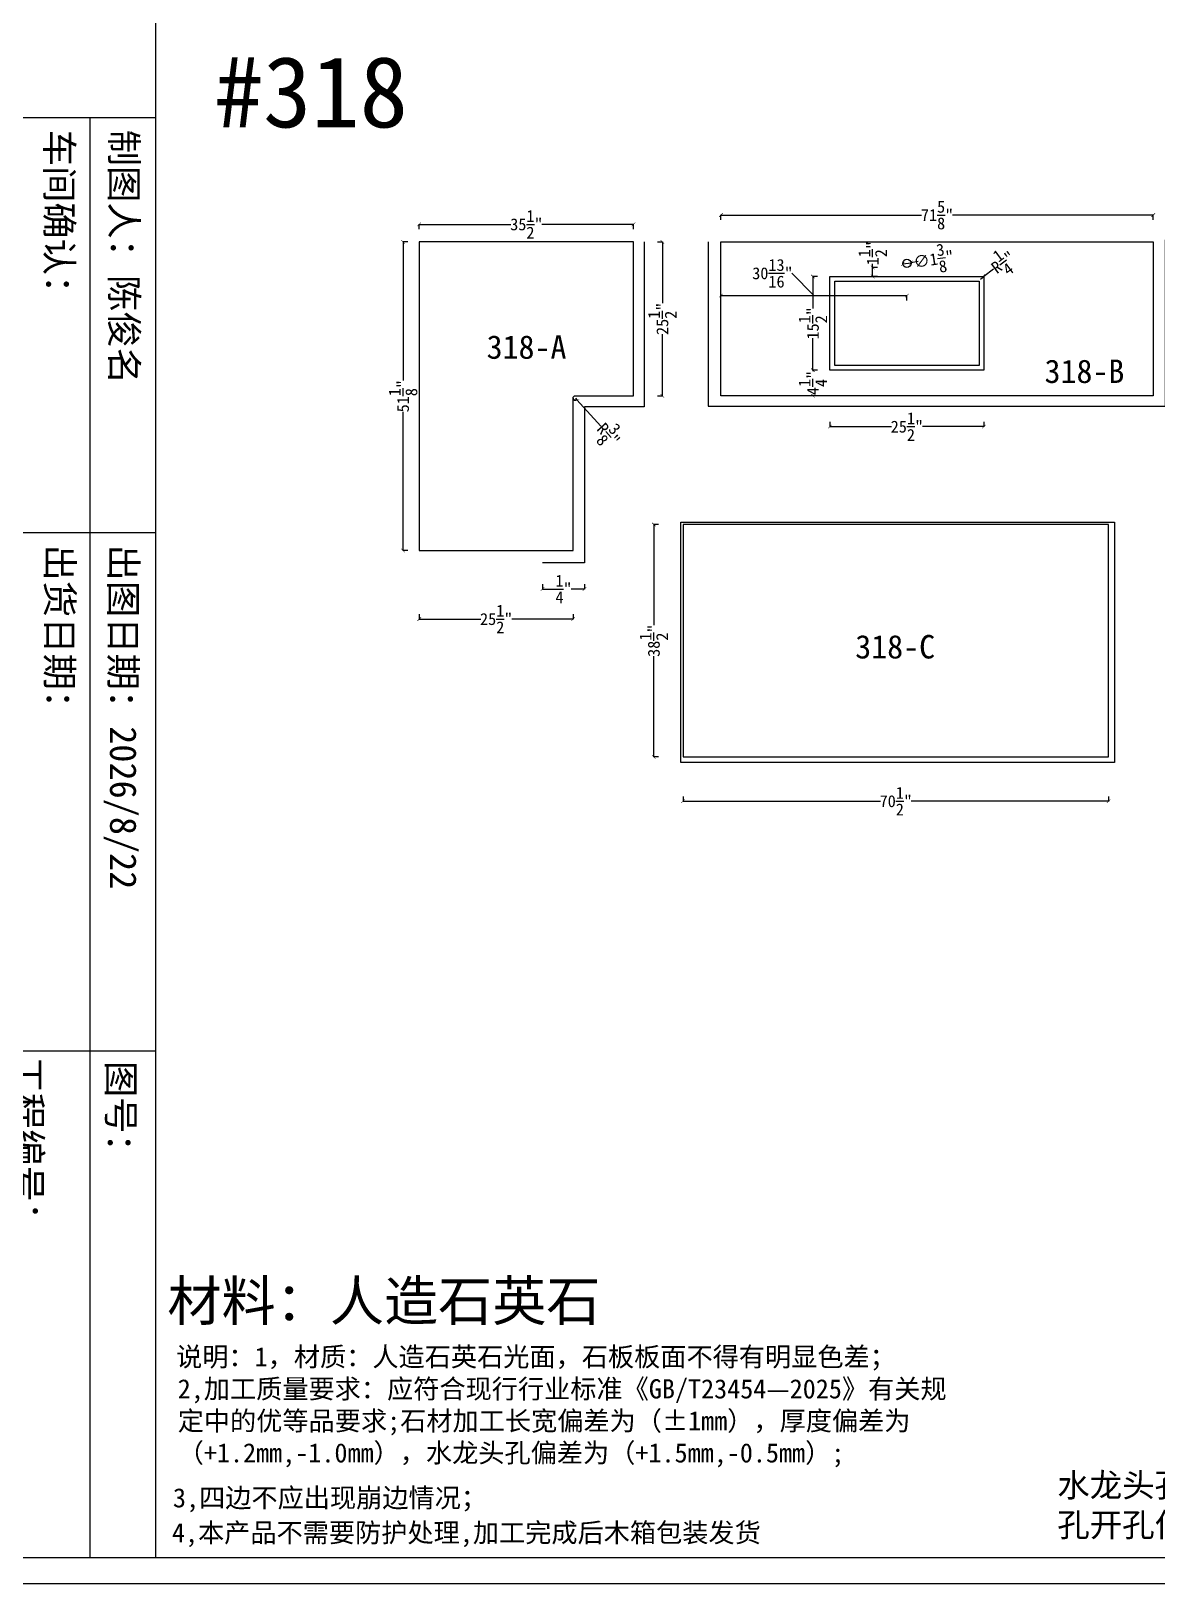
# Model space of a CAD drawing. Header units: millimetres. Extents: x 3183 to 64783, y -8707 to 2293.
# Drawn here: x 57437 to 62175, y -8707 to -2175 of the extents above; entities that cross this region are included whole.
import ezdxf
from ezdxf.lldxf.tags import DXFTag

# ---------------------------------------------------------------- set-up
doc = ezdxf.new("R2010")
doc.units = ezdxf.units.MM
for name, color, linetype in [('大样', 3, 'Continuous'), ('标注', 1, 'Continuous'), ('框', 4, 'Continuous'), ('编号', 6, 'Continuous'), ('说明', 8, 'Continuous')]:
    doc.layers.add(name, color=color, linetype=linetype)
doc.styles.get("Standard").update_dxf_attribs({"font": 'arial.ttf'})
doc.styles.add('样式 1', font='NSimSun.ttf')
tags = doc.linetypes.add('MB', pattern='A,0.5,-0.2,["MB",Standard,S=0.1,R=0,X=-0.1,Y=-0.05],-0.2', length=0.9).pattern_tags.tags
tags[6] = DXFTag(74, 10)
doc.linetypes.add('ZIGZAG', pattern='A,0.00254,-5.08,[131,ltypeshp.shx,S=5.08,R=0,X=-5.08,Y=0],-10.16,[131,ltypeshp.shx,S=5.08,R=180,X=5.08,Y=0],-5.08', length=20.32254)
doc.dimstyles.new('英寸', dxfattribs={"dimtxt": 50, "dimasz": 15, "dimexe": 1, "dimexo": 0.5, "dimtad": 0, "dimdec": 4, "dimlfac": 0.03937, "dimlunit": 5, "dimtxsty": '样式 1', "dimblk": 'ARCHTICK', "dimcen": 2.5, "dimclrt": 1, "dimadec": 0, "dimazin": 0, "dimtfac": 1, "dimtdec": 4, "dimtmove": 0, "dimatfit": 3, "dimfxl": 20, "dimfxlon": 1, "dimtolj": 1, "dimarcsym": 0})

# ---------------------------------------------------------------- blocks, each defined once
blk = doc.blocks.new('框')
for p, q in [((20795, -6593.4), (20795, -7291.7)), ((22381.4, -6593.4), (22381.4, -7291.7)), ((24363.8, -6593.4), (24363.8, -7291.7)), ((20795, -6844.9), (26301.7, -6844.9))]:
    blk.add_line(p, q)
at = {"layer": '框'}
blk.add_line((16501.7, -6593.4), (26301.7, -6593.4), dxfattribs=at)
for points in [[(16401.7, -391.7), (26401.7, -391.7), (26401.7, -7391.7), (16401.7, -7391.7)], [(16501.7, -491.7), (26301.7, -491.7), (26301.7, -7291.7), (16501.7, -7291.7)]]:
    blk.add_lwpolyline(points, close=True, dxfattribs=at)
at = {"layer": '框', "style": '样式 1'}
for tag, p in [('制图人：', (20840.1, -6764.8)), ('出图日期：', (22426.6, -6767.5)), ('图号：', (24401.3, -6776.7)), ('工程名称：', (19243.4, -6892.1)), ('车间确认：', (20840.1, -7012.5)), ('出货日期：', (22426.6, -7010.9)), ('工程编号：', (24384.7, -7131.5)), ('位置：', (19243.4, -7239.7)), ('确认：', (20840.1, -7240)), ('单位：', (22426.6, -7248.8))]:
    blk.add_attdef(tag, p, '', height=101.9, dxfattribs=at)
blk = doc.blocks.new('_ArchTick')
at = {"color": 0, "linetype": 'ByBlock', "const_width": 0.15}
blk.add_lwpolyline([(-0.5, -0.5), (0.5, 0.5)], dxfattribs=at)
blk = doc.blocks.new('*D642')
at = {"layer": 'Defpoints', "color": 0, "transparency": 16777216}
for p in [(59727.9, -3718.6), (59734.3, -3725.7)]:
    blk.add_point(p, dxfattribs=at)
at = {"layer": '标注', "color": 0, "lineweight": -2, "transparency": 16777216}
for p in [(59727.9, -3718.6), (59835, -3836.3)]:
    blk.add_line(p, (59734.3, -3725.7), dxfattribs=at)
blk.add_arc((59727.9, -3718.6), 9.53, 183.00765, 318.3054, dxfattribs=at)
at = {"layer": '标注', "color": 0, "lineweight": -2, "transparency": 16777216, "xscale": 15, "yscale": 15, "zscale": 15, "rotation": 132.290094659817}
blk.add_blockref('_ArchTick', (59734.3, -3725.7), dxfattribs=at)
at = {"layer": '标注', "color": 1, "transparency": 16777216, "insert": (59867.5, -3872.1), "char_height": 50, "attachment_point": 5, "rotation": 312.29009, "style": '样式 1'}
blk.add_mtext('\\A1;R{\\H1x;\\S3/8;}"', dxfattribs=at)
blk = doc.blocks.new('*D644')
at = {"layer": 'Defpoints', "color": 0, "transparency": 16777216}
for p in [(61432.7, -3217.8), (61446.8, -3207.5)]:
    blk.add_point(p, dxfattribs=at)
at = {"layer": '标注', "color": 0, "lineweight": -2, "transparency": 16777216}
for p in [(61488, -3177), (61432.7, -3217.8)]:
    blk.add_line(p, (61446.8, -3207.5), dxfattribs=at)
at = {"layer": '标注', "color": 0, "lineweight": -2, "transparency": 16777216, "xscale": 15, "yscale": 15, "zscale": 15, "rotation": 216.4564858522027}
blk.add_blockref('_ArchTick', (61446.8, -3207.5), dxfattribs=at)
at = {"layer": '标注', "color": 1, "transparency": 16777216, "insert": (61527.8, -3147.6), "char_height": 50, "attachment_point": 5, "rotation": 36.45649, "style": '样式 1'}
blk.add_mtext('\\A1;R\\S1/4;"', dxfattribs=at)
blk = doc.blocks.new('*D668')
at = {"layer": 'Defpoints', "color": 0, "transparency": 16777216}
for p in [(59972.4, -2987.9), (59070.7, -3061.4), (59972.4, -3061.4)]:
    blk.add_point(p, dxfattribs=at)
at = {"layer": '标注', "color": 0, "lineweight": -2, "transparency": 16777216}
for p, q in [((59070.7, -3007.9), (59070.7, -2986.9)), ((59070.7, -2987.9), (59456.7, -2987.9)), ((59972.4, -2987.9), (59586.4, -2987.9)), ((59972.4, -3007.9), (59972.4, -2986.9))]:
    blk.add_line(p, q, dxfattribs=at)
at = {"layer": '标注', "color": 0, "lineweight": -2, "transparency": 16777216, "xscale": 15, "yscale": 15, "zscale": 15, "rotation": 180}
blk.add_blockref('_ArchTick', (59070.7, -2987.9), dxfattribs=at)
at = {"layer": '标注', "color": 0, "lineweight": -2, "transparency": 16777216, "xscale": 15, "yscale": 15, "zscale": 15}
blk.add_blockref('_ArchTick', (59972.4, -2987.9), dxfattribs=at)
at = {"layer": '标注', "color": 1, "transparency": 16777216, "insert": (59521.6, -2987.9), "char_height": 50, "attachment_point": 5, "style": '样式 1'}
blk.add_mtext('\\A1;35{\\H1x;\\S1/2;}"', dxfattribs=at)
blk = doc.blocks.new('*D669')
at = {"layer": 'Defpoints', "color": 0, "transparency": 16777216}
for p in [(59070.7, -3061.4), (59002.4, -4360), (59070.7, -4360)]:
    blk.add_point(p, dxfattribs=at)
at = {"layer": '标注', "color": 0, "lineweight": -2, "transparency": 16777216}
for p, q in [((59022.4, -3061.4), (59001.4, -3061.4)), ((59002.4, -3061.4), (59002.4, -3645.4)), ((59002.4, -4360), (59002.4, -3776)), ((59022.4, -4360), (59001.4, -4360))]:
    blk.add_line(p, q, dxfattribs=at)
at = {"layer": '标注', "color": 0, "lineweight": -2, "transparency": 16777216, "xscale": 15, "yscale": 15, "zscale": 15}
for p, rotation in [((59002.4, -3061.4), 90), ((59002.4, -4360), 270)]:
    blk.add_blockref('_ArchTick', p, dxfattribs=dict(at, rotation=rotation))
at = {"layer": '标注', "color": 1, "transparency": 16777216, "insert": (59002.4, -3710.7), "char_height": 50, "attachment_point": 5, "rotation": 90, "style": '样式 1'}
blk.add_mtext('\\A1;51{\\H1x;\\S1/8;}"', dxfattribs=at)
blk = doc.blocks.new('*D670')
at = {"layer": 'Defpoints', "color": 0, "transparency": 16777216}
for p in [(59070.7, -4360), (59718.4, -4360), (59718.4, -4648.3)]:
    blk.add_point(p, dxfattribs=at)
at = {"layer": '标注', "color": 0, "lineweight": -2, "transparency": 16777216}
for p, q in [((59070.7, -4628.3), (59070.7, -4649.3)), ((59718.4, -4628.3), (59718.4, -4649.3)), ((59070.7, -4648.3), (59329.4, -4648.3)), ((59718.4, -4648.3), (59459.7, -4648.3))]:
    blk.add_line(p, q, dxfattribs=at)
at = {"layer": '标注', "color": 0, "lineweight": -2, "transparency": 16777216, "xscale": 15, "yscale": 15, "zscale": 15, "rotation": 180}
blk.add_blockref('_ArchTick', (59070.7, -4648.3), dxfattribs=at)
at = {"layer": '标注', "color": 0, "lineweight": -2, "transparency": 16777216, "xscale": 15, "yscale": 15, "zscale": 15}
blk.add_blockref('_ArchTick', (59718.4, -4648.3), dxfattribs=at)
at = {"layer": '标注', "color": 1, "transparency": 16777216, "insert": (59394.6, -4648.3), "char_height": 50, "attachment_point": 5, "style": '样式 1'}
blk.add_mtext('\\A1;25{\\H1x;\\S1/2;}"', dxfattribs=at)
blk = doc.blocks.new('*D671')
at = {"layer": 'Defpoints', "color": 0, "transparency": 16777216}
for p in [(59589.7, -4412.4), (59766.2, -4412.4), (59766.2, -4522)]:
    blk.add_point(p, dxfattribs=at)
at = {"layer": '标注', "color": 0, "lineweight": -2, "transparency": 16777216}
for p, q in [((59589.7, -4502), (59589.7, -4523)), ((59766.2, -4502), (59766.2, -4523)), ((59589.7, -4522), (59645.2, -4522)), ((59766.2, -4522), (59710.7, -4522))]:
    blk.add_line(p, q, dxfattribs=at)
at = {"layer": '标注', "color": 0, "lineweight": -2, "transparency": 16777216, "xscale": 15, "yscale": 15, "zscale": 15, "rotation": 180}
blk.add_blockref('_ArchTick', (59589.7, -4522), dxfattribs=at)
at = {"layer": '标注', "color": 0, "lineweight": -2, "transparency": 16777216, "xscale": 15, "yscale": 15, "zscale": 15}
blk.add_blockref('_ArchTick', (59766.2, -4522), dxfattribs=at)
at = {"layer": '标注', "color": 1, "transparency": 16777216, "insert": (59677.9, -4522), "char_height": 50, "attachment_point": 5, "style": '样式 1'}
blk.add_mtext('\\A1;\\S1/4;"', dxfattribs=at)
blk = doc.blocks.new('*D672')
at = {"layer": 'Defpoints', "color": 0, "transparency": 16777216}
for p in [(59972.4, -3061.4), (60093.9, -3061.4), (59972.4, -3709.1)]:
    blk.add_point(p, dxfattribs=at)
at = {"layer": '标注', "color": 0, "lineweight": -2, "transparency": 16777216}
for p, q in [((60073.9, -3061.4), (60094.9, -3061.4)), ((60093.9, -3061.4), (60093.9, -3320.1)), ((60093.9, -3709.1), (60093.9, -3450.4)), ((60073.9, -3709.1), (60094.9, -3709.1))]:
    blk.add_line(p, q, dxfattribs=at)
at = {"layer": '标注', "color": 0, "lineweight": -2, "transparency": 16777216, "xscale": 15, "yscale": 15, "zscale": 15}
for p, rotation in [((60093.9, -3061.4), 90), ((60093.9, -3709.1), 270)]:
    blk.add_blockref('_ArchTick', p, dxfattribs=dict(at, rotation=rotation))
at = {"layer": '标注', "color": 1, "transparency": 16777216, "insert": (60093.9, -3385.3), "char_height": 50, "attachment_point": 5, "rotation": 90, "style": '样式 1'}
blk.add_mtext('\\A1;25{\\H1x;\\S1/2;}"', dxfattribs=at)
blk = doc.blocks.new('*D673')
at = {"layer": 'Defpoints', "color": 0, "transparency": 16777216}
for p in [(60340.3, -3287.8), (61122.9, -3287.8), (61122.9, -3601.2)]:
    blk.add_point(p, dxfattribs=at)
at = {"layer": '标注', "color": 0, "lineweight": -2, "transparency": 16777216}
for p, q in [((60639.3, -3193.7), (60638.1, -3193.7)), ((60731.6, -3287.8), (60639.3, -3193.7)), ((60340.3, -3287.8), (60340.3, -3286.8)), ((60340.3, -3287.8), (61122.9, -3287.8)), ((61122.9, -3307.8), (61122.9, -3286.8))]:
    blk.add_line(p, q, dxfattribs=at)
at = {"layer": '标注', "color": 0, "lineweight": -2, "transparency": 16777216, "xscale": 15, "yscale": 15, "zscale": 15, "rotation": 180}
blk.add_blockref('_ArchTick', (60340.3, -3287.8), dxfattribs=at)
at = {"layer": '标注', "color": 0, "lineweight": -2, "transparency": 16777216, "xscale": 15, "yscale": 15, "zscale": 15}
blk.add_blockref('_ArchTick', (61122.9, -3287.8), dxfattribs=at)
at = {"layer": '标注', "color": 1, "transparency": 16777216, "insert": (60557.1, -3193.7), "char_height": 50, "attachment_point": 5, "style": '样式 1'}
blk.add_mtext('\\A1;30{\\H1x;\\S13/16;}"', dxfattribs=at)
blk = doc.blocks.new('*D674')
at = {"layer": 'Defpoints', "color": 0, "transparency": 16777216}
for p in [(60727.1, -3207.5), (60958.3, -3207.5), (60985.2, -3601.2)]:
    blk.add_point(p, dxfattribs=at)
at = {"layer": '标注', "color": 0, "lineweight": -2, "transparency": 16777216}
for p, q in [((60747.1, -3207.5), (60726.1, -3207.5)), ((60727.1, -3207.5), (60727.1, -3341.4)), ((60727.1, -3601.2), (60727.1, -3467.2)), ((60747.1, -3601.2), (60726.1, -3601.2))]:
    blk.add_line(p, q, dxfattribs=at)
at = {"layer": '标注', "color": 0, "lineweight": -2, "transparency": 16777216, "xscale": 15, "yscale": 15, "zscale": 15}
for p, rotation in [((60727.1, -3207.5), 90), ((60727.1, -3601.2), 270)]:
    blk.add_blockref('_ArchTick', p, dxfattribs=dict(at, rotation=rotation))
at = {"layer": '标注', "color": 1, "transparency": 16777216, "insert": (60727.1, -3404.3), "char_height": 50, "attachment_point": 5, "rotation": 90, "style": '样式 1'}
blk.add_mtext('\\A1;15{\\H1x;\\S1/2;}"', dxfattribs=at)
blk = doc.blocks.new('*D675')
at = {"layer": 'Defpoints', "color": 0, "transparency": 16777216}
for p in [(60985.2, -3601.2), (60727.1, -3709.1), (60985.2, -3709.1)]:
    blk.add_point(p, dxfattribs=at)
at = {"layer": '标注', "color": 0, "lineweight": -2, "transparency": 16777216}
for p, q in [((60747.1, -3601.2), (60726.1, -3601.2)), ((60727.1, -3601.2), (60727.1, -3605.8)), ((60747.1, -3709.1), (60726.1, -3709.1)), ((60727.1, -3709.1), (60727.1, -3704.5))]:
    blk.add_line(p, q, dxfattribs=at)
at = {"layer": '标注', "color": 0, "lineweight": -2, "transparency": 16777216, "xscale": 15, "yscale": 15, "zscale": 15}
for p, rotation in [((60727.1, -3601.2), 90), ((60727.1, -3709.1), 270)]:
    blk.add_blockref('_ArchTick', p, dxfattribs=dict(at, rotation=rotation))
at = {"layer": '标注', "color": 1, "transparency": 16777216, "insert": (60727.1, -3655.1), "char_height": 50, "attachment_point": 5, "rotation": 90, "style": '样式 1'}
blk.add_mtext('\\A1;4{\\H1x;\\S1/4;}"', dxfattribs=at)
blk = doc.blocks.new('*D676')
at = {"layer": 'Defpoints', "color": 0, "transparency": 16777216}
for p in [(61446.8, -3453.5), (60799.1, -3482.2), (61446.8, -3838.8)]:
    blk.add_point(p, dxfattribs=at)
at = {"layer": '标注', "color": 0, "lineweight": -2, "transparency": 16777216}
for p, q in [((60799.1, -3818.8), (60799.1, -3839.8)), ((60799.1, -3838.8), (61057.8, -3838.8)), ((61446.8, -3838.8), (61188.1, -3838.8)), ((61446.8, -3818.8), (61446.8, -3839.8))]:
    blk.add_line(p, q, dxfattribs=at)
at = {"layer": '标注', "color": 0, "lineweight": -2, "transparency": 16777216, "xscale": 15, "yscale": 15, "zscale": 15, "rotation": 180}
blk.add_blockref('_ArchTick', (60799.1, -3838.8), dxfattribs=at)
at = {"layer": '标注', "color": 0, "lineweight": -2, "transparency": 16777216, "xscale": 15, "yscale": 15, "zscale": 15}
blk.add_blockref('_ArchTick', (61446.8, -3838.8), dxfattribs=at)
at = {"layer": '标注', "color": 1, "transparency": 16777216, "insert": (61122.9, -3838.8), "char_height": 50, "attachment_point": 5, "style": '样式 1'}
blk.add_mtext('\\A1;25{\\H1x;\\S1/2;}"', dxfattribs=at)
blk = doc.blocks.new('*D677')
at = {"layer": 'Defpoints', "color": 0, "transparency": 16777216}
for p in [(60978.8, -3169.4), (61122.9, -3169.4), (61122.9, -3207.5)]:
    blk.add_point(p, dxfattribs=at)
at = {"layer": '标注', "color": 0, "lineweight": -2, "transparency": 16777216}
for p, q in [((60998.8, -3169.4), (60977.8, -3169.4)), ((60978.8, -3169.4), (60978.8, -3154.4)), ((60978.8, -3207.5), (60978.8, -3169.4)), ((60998.8, -3207.5), (60977.8, -3207.5))]:
    blk.add_line(p, q, dxfattribs=at)
at = {"layer": '标注', "color": 0, "lineweight": -2, "transparency": 16777216, "xscale": 15, "yscale": 15, "zscale": 15}
for p, rotation in [((60978.8, -3169.4), 90), ((60978.8, -3207.5), 270)]:
    blk.add_blockref('_ArchTick', p, dxfattribs=dict(at, rotation=rotation))
at = {"layer": '标注', "color": 1, "transparency": 16777216, "insert": (60978.8, -3109.3), "char_height": 50, "attachment_point": 5, "rotation": 90, "style": '样式 1'}
blk.add_mtext('\\A1;1{\\H1x;\\S1/2;}"', dxfattribs=at)
blk = doc.blocks.new('*D678')
at = {"layer": 'Defpoints', "color": 0, "transparency": 16777216}
for p in [(61105.7, -3154.5), (61140.2, -3149.2)]:
    blk.add_point(p, dxfattribs=at)
at = {"layer": '标注', "color": 0, "lineweight": -2, "transparency": 16777216}
for p in [(61105.7, -3154.5), (61169.9, -3144.7)]:
    blk.add_line(p, (61140.2, -3149.2), dxfattribs=at)
at = {"layer": '标注', "color": 0, "lineweight": -2, "transparency": 16777216, "xscale": 15, "yscale": 15, "zscale": 15}
for p, rotation in [((61105.7, -3154.5), 8.722888470468062), ((61140.2, -3149.2), 188.7228884704681)]:
    blk.add_blockref('_ArchTick', p, dxfattribs=dict(at, rotation=rotation))
at = {"layer": '标注', "color": 1, "transparency": 16777216, "insert": (61235.4, -3134.6), "char_height": 50, "attachment_point": 5, "rotation": 8.72289, "style": '样式 1'}
blk.add_mtext('\\A1;∅1{\\H1x;\\S3/8;}"', dxfattribs=at)
blk = doc.blocks.new('*D679')
at = {"layer": 'Defpoints', "color": 0, "transparency": 16777216}
for p in [(62159.6, -2948.8), (60340.3, -3061.4), (62159.6, -3061.4)]:
    blk.add_point(p, dxfattribs=at)
at = {"layer": '标注', "color": 0, "lineweight": -2, "transparency": 16777216}
for p, q in [((60340.3, -2968.8), (60340.3, -2947.8)), ((60340.3, -2948.8), (61184.8, -2948.8)), ((62159.6, -2948.8), (61315.1, -2948.8)), ((62159.6, -2968.8), (62159.6, -2947.8))]:
    blk.add_line(p, q, dxfattribs=at)
at = {"layer": '标注', "color": 0, "lineweight": -2, "transparency": 16777216, "xscale": 15, "yscale": 15, "zscale": 15, "rotation": 180}
blk.add_blockref('_ArchTick', (60340.3, -2948.8), dxfattribs=at)
at = {"layer": '标注', "color": 0, "lineweight": -2, "transparency": 16777216, "xscale": 15, "yscale": 15, "zscale": 15}
blk.add_blockref('_ArchTick', (62159.6, -2948.8), dxfattribs=at)
at = {"layer": '标注', "color": 1, "transparency": 16777216, "insert": (61249.9, -2948.8), "char_height": 50, "attachment_point": 5, "style": '样式 1'}
blk.add_mtext('\\A1;71{\\H1x;\\S5/8;}"', dxfattribs=at)
blk = doc.blocks.new('*D680')
at = {"layer": 'Defpoints', "color": 0, "transparency": 16777216}
for p in [(62098.5, -3061.4), (62292.6, -3061.4), (62098.5, -3709.1)]:
    blk.add_point(p, dxfattribs=at)
at = {"layer": '标注', "color": 0, "lineweight": -2, "transparency": 16777216}
for p, q in [((62272.6, -3061.4), (62293.6, -3061.4)), ((62292.6, -3061.4), (62292.6, -3320.1)), ((62292.6, -3709.1), (62292.6, -3450.4)), ((62272.6, -3709.1), (62293.6, -3709.1))]:
    blk.add_line(p, q, dxfattribs=at)
at = {"layer": '标注', "color": 0, "lineweight": -2, "transparency": 16777216, "xscale": 15, "yscale": 15, "zscale": 15}
for p, rotation in [((62292.6, -3061.4), 90), ((62292.6, -3709.1), 270)]:
    blk.add_blockref('_ArchTick', p, dxfattribs=dict(at, rotation=rotation))
at = {"layer": '标注', "color": 1, "transparency": 16777216, "insert": (62292.6, -3385.3), "char_height": 50, "attachment_point": 5, "rotation": 90, "style": '样式 1'}
blk.add_mtext('\\A1;25{\\H1x;\\S1/2;}"', dxfattribs=at)
blk = doc.blocks.new('*D681')
at = {"layer": 'Defpoints', "color": 0, "transparency": 16777216}
for p in [(60180.9, -4575.3), (61971.6, -4615), (61971.6, -5414.5)]:
    blk.add_point(p, dxfattribs=at)
at = {"layer": '标注', "color": 0, "lineweight": -2, "transparency": 16777216}
for p, q in [((60180.9, -5394.5), (60180.9, -5415.5)), ((60180.9, -5414.5), (61011.5, -5414.5)), ((61971.6, -5414.5), (61141, -5414.5)), ((61971.6, -5394.5), (61971.6, -5415.5))]:
    blk.add_line(p, q, dxfattribs=at)
at = {"layer": '标注', "color": 0, "lineweight": -2, "transparency": 16777216, "xscale": 15, "yscale": 15, "zscale": 15, "rotation": 180}
blk.add_blockref('_ArchTick', (60180.9, -5414.5), dxfattribs=at)
at = {"layer": '标注', "color": 0, "lineweight": -2, "transparency": 16777216, "xscale": 15, "yscale": 15, "zscale": 15}
blk.add_blockref('_ArchTick', (61971.6, -5414.5), dxfattribs=at)
at = {"layer": '标注', "color": 1, "transparency": 16777216, "insert": (61076.2, -5414.5), "char_height": 50, "attachment_point": 5, "style": '样式 1'}
blk.add_mtext('\\A1;70{\\H1x;\\S1/2;}"', dxfattribs=at)
blk = doc.blocks.new('*D682')
at = {"layer": 'Defpoints', "color": 0, "transparency": 16777216}
for p in [(60057.7, -4250.5), (60347.7, -4250.5), (60228.8, -5228.2)]:
    blk.add_point(p, dxfattribs=at)
at = {"layer": '标注', "color": 0, "lineweight": -2, "transparency": 16777216}
for p, q in [((60077.7, -4250.5), (60056.7, -4250.5)), ((60057.7, -4250.5), (60057.7, -4674.4)), ((60057.7, -5228.2), (60057.7, -4804.2)), ((60077.7, -5228.2), (60056.7, -5228.2))]:
    blk.add_line(p, q, dxfattribs=at)
at = {"layer": '标注', "color": 0, "lineweight": -2, "transparency": 16777216, "xscale": 15, "yscale": 15, "zscale": 15}
for p, rotation in [((60057.7, -4250.5), 90), ((60057.7, -5228.2), 270)]:
    blk.add_blockref('_ArchTick', p, dxfattribs=dict(at, rotation=rotation))
at = {"layer": '标注', "color": 1, "transparency": 16777216, "insert": (60057.7, -4739.3), "char_height": 50, "attachment_point": 5, "rotation": 90, "style": '样式 1'}
blk.add_mtext('\\A1;38{\\H1x;\\S1/2;}"', dxfattribs=at)

msp = doc.modelspace()

# ---------------------------------------------------------------- linework, layer by layer
for p, q in [((60340.305, -3709.10423), (60340.305, -3061.40423)), ((60340.305, -3061.40423), (62159.58, -3061.40423)), ((62159.58, -3061.40423), (62159.58, -3709.10423)), ((62159.58, -3709.10423), (60340.305, -3709.10423))]:
    msp.add_line(p, q)
msp.add_lwpolyline([(59972.40649, -3709.10423), (59972.40649, -3061.40423), (59070.70649, -3061.40423), (59070.70649, -4359.97923), (59718.40649, -4359.97923), (59718.40649, -3718.62923, -0.4142135624), (59727.93149, -3709.10423)], format="xyb", close=True)
for points in [[(60799.093, -3207.45423), (61446.793, -3207.45423), (61446.793, -3601.15423), (60799.093, -3601.15423)], [(61971.57856, -5228.16522), (61971.57856, -4250.46522), (60180.87856, -4250.46522), (60180.87856, -5228.16522)]]:
    msp.add_lwpolyline(points, close=True)
msp.add_circle((61122.943, -3151.89173), 17.4625)
at = {"layer": '大样', "linetype": 'MB', "ltscale": 400}
msp.add_line((61996.91803, -5251.40027), (60171.75098, -5251.40027), dxfattribs=at)
at = {"layer": '大样', "linetype": 'ZIGZAG', "ltscale": 5}
for points in [[(60016.90313, -3061.40423), (60016.90313, -3756.16322), (59766.15602, -3756.16322), (59766.15602, -4412.39767), (59589.72775, -4412.39767)], [(60285.86418, -3061.40423), (60285.86418, -3752.59421), (62211.52198, -3752.59421), (62211.52198, -3052.69329)], [(60171.75098, -5251.40027), (60171.75098, -4241.21594), (61996.91803, -4241.21594), (61996.91803, -5251.40027)]]:
    msp.add_lwpolyline(points, dxfattribs=at)
msp.add_lwpolyline([(60819.093, -3227.45423), (61426.793, -3227.45423), (61426.793, -3581.15423), (60819.093, -3581.15423)], close=True, dxfattribs=at)

# ---------------------------------------------------------------- block references
at = {"layer": '框'}
ref = msp.add_blockref('框', (65213.73076, 20334.46211), dxfattribs=dict(at, xscale=1.1, yscale=1.1, zscale=1.1, rotation=270))
ref.add_attrib('工程编号：', '工程编号：', (57369.07718, -6488.7132), dxfattribs={"height": 112.081678, "rotation": 270, "style": '样式 1'})
ref.add_attrib('图号：', '图号：', (57759.34886, -6506.94221), dxfattribs={"height": 112.081678, "rotation": 270, "style": '样式 1'})
ref.add_attrib('出图日期：', '出图日期：2026/8/22', (57769.43658, -4334.785), dxfattribs={"height": 112.0816776, "rotation": 270, "style": '样式 1'})
ref.add_attrib('出货日期：', '出货日期：', (57501.71776, -4334.785), dxfattribs={"height": 112.081678, "rotation": 270, "style": '样式 1'})
ref.add_attrib('车间确认：', '车间确认：', (57499.934, -2589.67665), dxfattribs={"height": 112.081678, "rotation": 270, "style": '样式 1'})
ref.add_attrib('制图人：', '制图人：陈俊名', (57772.42278, -2589.67665), dxfattribs={"height": 112.081678, "rotation": 270, "style": '样式 1'})

# ---------------------------------------------------------------- texts
at = {"style": '样式 1'}
for s, height, p in [('#318', 298.833937, (58210.09743, -2579.91959)), ('材料：人造石英石', 167.040749, (58010.89612, -7599.74178))]:
    msp.add_text(s, height=height, dxfattribs=at).set_placement(p)
at = {"layer": '编号', "style": '样式 1'}
for s, p in [('318-A', (59354.22821, -3553.4461)), ('318-B', (61702.14543, -3655.35916)), ('318-C', (60905.5255, -4814.16158))]:
    msp.add_text(s, height=98.784974, dxfattribs=at).set_placement(p)
at = {"layer": '说明', "style": '样式 1'}
for s, p in [('说明：1，材质：人造石英石光面，石板板面不得有明显色差；', (58047.28762, -7792.02171)), ('3,四边不应出现崩边情况；', (58034.18377, -8385.43461)), ('4,本产品不需要防护处理,加工完成后木箱包装发货', (58029.85368, -8531.96857))]:
    msp.add_text(s, height=80.7646928, dxfattribs=at).set_placement(p)
at = {"layer": '说明', "attachment_point": 1, "style": '样式 1'}
for s, insert, char_height, width in [('2,加工质量要求：应符合现行行业标准《GB/T23454—2025》有关规定中的优等品要求;石材加工长宽偏差为（±1mm），厚度偏差为（+1.2mm,-1.0mm），水龙头孔偏差为（+1.5mm,-0.5mm）;\\P', (58054.18534, -7846.23813), 80.76469278, 3265.2939405), ('水龙头孔圆心与盆孔中心对齐，图中标注水龙头孔开孔位置为水龙头孔圆边到盆孔中心距离', (61755.7927, -8241.77375), 100.0649113, 2932.7286827)]:
    msp.add_mtext(s, dxfattribs=dict(at, insert=insert, char_height=char_height, width=width))

# ---------------------------------------------------------------- dimensions: what is measured, and where the dimension line sits
at = {"layer": '标注'}
for base, p1, p2, picture, middle in [((59972.40649, -2987.89719), (59070.70649, -3061.40423), (59972.40649, -3061.40423), '*D668', (59521.55649, -2987.89719)), ((62159.58, -2948.76523), (60340.305, -3061.40423), (62159.58, -3061.40423), '*D679', (61249.9425, -2948.76523)), ((61446.793, -3838.82835), (60799.093, -3482.15507), (61446.793, -3453.49183), '*D676', (61122.943, -3838.82835)), ((59718.40649, -4648.33652), (59070.70649, -4359.97923), (59718.40649, -4359.97923), '*D670', (59394.55649, -4648.33652)), ((61971.57856, -5414.46473), (60180.87856, -4575.3224), (61971.57856, -4614.99371), '*D681', (61076.22856, -5414.46473))]:
    dim = msp.add_linear_dim(base=base, p1=p1, p2=p2, dimstyle='英寸', override={"dimpost": '"'}, dxfattribs=at)
    dim.commit()
    dim.dimension.update_dxf_attribs({"geometry": picture, "text_midpoint": middle})
for base, p1, p2, picture, middle in [((59002.36309, -4359.97923), (59070.70649, -3061.40423), (59070.70649, -4359.97923), '*D669', (59002.36309, -3710.69173)), ((60093.93003, -3061.40423), (59972.40649, -3709.10423), (59972.40649, -3061.40423), '*D672', (60093.93003, -3385.25423)), ((60978.84972, -3169.35423), (61122.943, -3207.45423), (61122.943, -3169.35423), '*D677', (60978.84972, -3109.31582)), ((62292.58129, -3061.40423), (62098.45398, -3709.10423), (62098.45398, -3061.40423), '*D680', (62292.58129, -3385.25423)), ((60727.08143, -3207.45423), (60985.21826, -3601.15423), (60958.32902, -3207.45423), '*D674', (60727.08143, -3404.30423)), ((60727.08143, -3709.10423), (60985.21826, -3601.15423), (60985.21826, -3709.10423), '*D675', (60727.08143, -3655.12923)), ((60057.7273, -4250.46522), (60228.84063, -5228.16522), (60347.7178, -4250.46522), '*D682', (60057.7273, -4739.31522))]:
    dim = msp.add_linear_dim(base=base, p1=p1, p2=p2, angle=90, dimstyle='英寸', override={"dimpost": '"'}, dxfattribs=at)
    dim.commit()
    dim.dimension.update_dxf_attribs({"geometry": picture, "text_midpoint": middle})
dim = msp.add_diameter_dim_2p(p1=(61105.68249, -3154.54002), p2=(61140.20352, -3149.24344), dimstyle='英寸', override={"dimpost": '"'}, dxfattribs=at)
dim.commit()
dim.dimension.update_dxf_attribs({"geometry": '*D678', "text_midpoint": (61235.35749, -3134.64393)})
dim = msp.add_radius_dim(center=(61432.74777, -3217.83066), mpoint=(61446.793, -3207.45423), text='R\\S1/4;"', dimstyle='英寸', override={"dimpost": '"'}, dxfattribs=at)
dim.commit()
dim.dimension.update_dxf_attribs({"geometry": '*D644', "text_midpoint": (61527.81777, -3147.59423), "dimtype": 164})
dim = msp.add_linear_dim(base=(61122.943, -3287.82874), p1=(60340.305, -3287.82874), p2=(61122.943, -3601.15423), dimstyle='英寸', override={"dimpost": '"', "dimtmove": 1}, dxfattribs=at)
dim.commit()
dim.dimension.update_dxf_attribs({"geometry": '*D673', "text_midpoint": (60637.45073, -3193.73081), "dimtype": 160})
dim = msp.add_radius_dim(center=(59727.93149, -3718.62923), mpoint=(59734.34072, -3725.67532), dimstyle='英寸', override={"dimpost": '"'}, dxfattribs=at)
dim.commit()
dim.dimension.update_dxf_attribs({"geometry": '*D642', "text_midpoint": (59867.51898, -3872.08716), "dimtype": 164})
dim = msp.add_linear_dim(base=(59766.15602, -4522.0217), p1=(59589.72775, -4412.39767), p2=(59766.15602, -4412.39767), text='\\S1/4;"', dimstyle='英寸', override={"dimpost": '"'}, dxfattribs=at)
dim.commit()
dim.dimension.update_dxf_attribs({"geometry": '*D671', "text_midpoint": (59677.94189, -4522.0217)})

doc.saveas('drawing.dxf')
